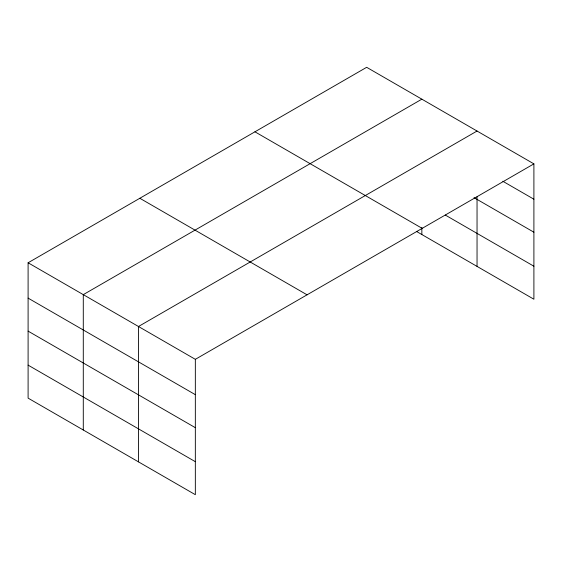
<?xml version="1.0" encoding="UTF-8"?>
<svg xmlns="http://www.w3.org/2000/svg" width="562" height="562" viewBox="0 0 562 562"><rect width="100%" height="100%" fill="white"/><g stroke="black" fill="none" stroke-linecap="round" stroke-linejoin="round"><path stroke-width="0.84" d="M477.04 196.777L477.04 266.395M416.554 231.481L533.9 299.223L533.9 163.865L366.663 67.307L28.1 262.777L28.1 398.135L195.337 494.693L195.337 359.329L28.1 262.777M421.851 99.172L83.288 294.636L83.288 430M477.04 131.03L138.477 326.501L138.477 461.866M195.337 359.329L533.9 163.865M502.814 181.259L533.9 199.208M474.012 197.641L533.9 232.211M445.287 215.056L533.9 266.219M254.937 131.81L422.174 228.369M139.826 198.267L307.063 294.825M28.1 298.12L195.337 394.672M28.1 331.123L195.337 427.682M28.1 365.131L195.337 461.683M421.851 227.589L421.851 234.537"/></g></svg>
